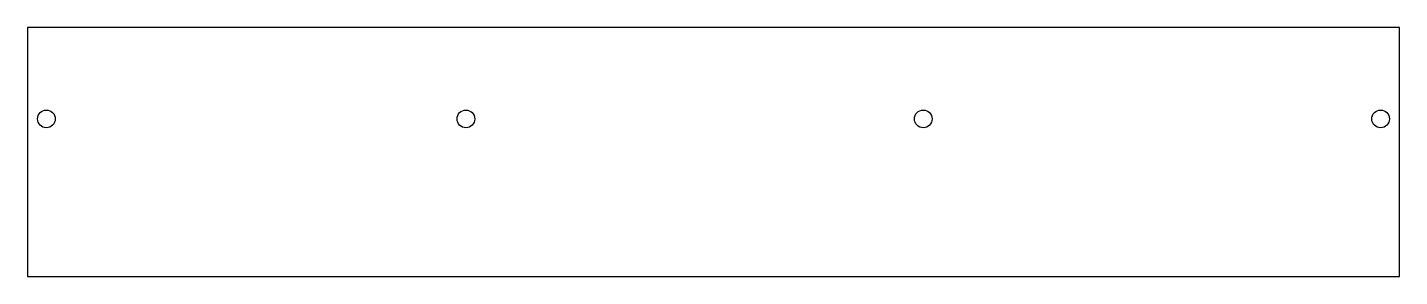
# Model space of a CAD drawing. Header units: millimetres. Extents: x -592 to -157, y -69 to 10.
import ezdxf

# ---------------------------------------------------------------- set-up
doc = ezdxf.new("R2010")
doc.units = ezdxf.units.MM
doc.layers.get('0').update_dxf_attribs({"linetype": 'CONTINUOUS'})

msp = doc.modelspace()

# ---------------------------------------------------------------- linework, layer by layer
msp.add_lwpolyline([(-157, 10), (-592, 10), (-592, -69), (-157, -69)], close=True)
for centre in [(-586, -19), (-453, -19), (-308, -19), (-163, -19)]:
    msp.add_circle(centre, 2.8)

doc.saveas('drawing.dxf')
